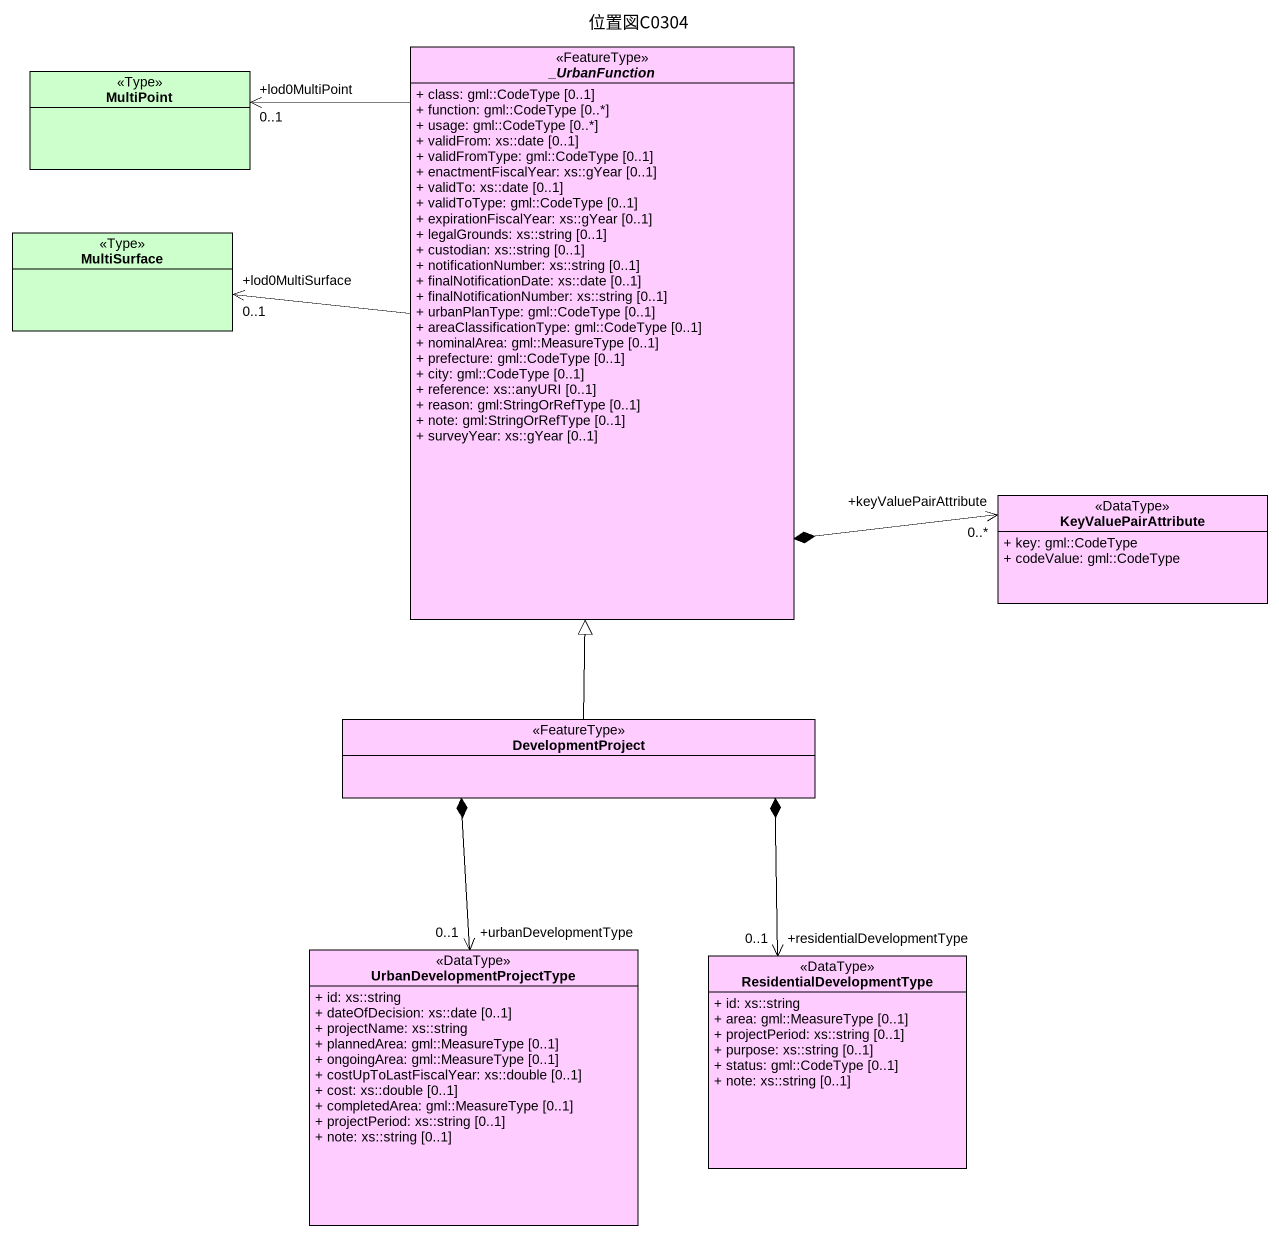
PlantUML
@startuml
title 位置図C0304
hide circle
hide empty members
skinparam classAttributeIconSize 0
class MultiPoint <<Type>> #CCFFCC
abstract class "_UrbanFunction" as UrbanFunction <<FeatureType>> #FFCCFF {
  + class: gml::CodeType [0..1]
  + function: gml::CodeType [0..*]
  + usage: gml::CodeType [0..*]
  + validFrom: xs::date [0..1]
  + validFromType: gml::CodeType [0..1]
  + enactmentFiscalYear: xs::gYear [0..1]
  + validTo: xs::date [0..1]
  + validToType: gml::CodeType [0..1]
  + expirationFiscalYear: xs::gYear [0..1]
  + legalGrounds: xs::string [0..1]
  + custodian: xs::string [0..1]
  + notificationNumber: xs::string [0..1]
  + finalNotificationDate: xs::date [0..1]
  + finalNotificationNumber: xs::string [0..1]
  + urbanPlanType: gml::CodeType [0..1]
  + areaClassificationType: gml::CodeType [0..1]
  + nominalArea: gml::MeasureType [0..1]
  + prefecture: gml::CodeType [0..1]
  + city: gml::CodeType [0..1]
  + reference: xs::anyURI [0..1]
  + reason: gml:StringOrRefType [0..1]
  + note: gml:StringOrRefType [0..1]
  + surveyYear: xs::gYear [0..1]
}
class MultiSurface <<Type>> #CCFFCC
class KeyValuePairAttribute <<DataType>> #FFCCFF {
  + key: gml::CodeType
  + codeValue: gml::CodeType
}
class DevelopmentProject <<FeatureType>> #FFCCFF
class UrbanDevelopmentProjectType <<DataType>> #FFCCFF {
  + id: xs::string
  + dateOfDecision: xs::date [0..1]
  + projectName: xs::string
  + plannedArea: gml::MeasureType [0..1]
  + ongoingArea: gml::MeasureType [0..1]
  + costUpToLastFiscalYear: xs::double [0..1]
  + cost: xs::double [0..1]
  + completedArea: gml::MeasureType [0..1]
  + projectPeriod: xs::string [0..1]
  + note: xs::string [0..1]
}
class ResidentialDevelopmentType <<DataType>> #FFCCFF {
  + id: xs::string
  + area: gml::MeasureType [0..1]
  + projectPeriod: xs::string [0..1]
  + purpose: xs::string [0..1]
  + status: gml::CodeType [0..1]
  + note: xs::string [0..1]
}
MultiPoint "+lod0MultiPoint\n0..1" <-right- UrbanFunction
MultiSurface "+lod0MultiSurface\n0..1" <-right- UrbanFunction
KeyValuePairAttribute "+keyValuePairAttribute\n0..*" <-left-* UrbanFunction
DevelopmentProject -up-|> UrbanFunction
UrbanDevelopmentProjectType "+urbanDevelopmentType\n0..1" <-up-* DevelopmentProject
ResidentialDevelopmentType "+residentialDevelopmentType\n0..1" <-up-* DevelopmentProject
@enduml
